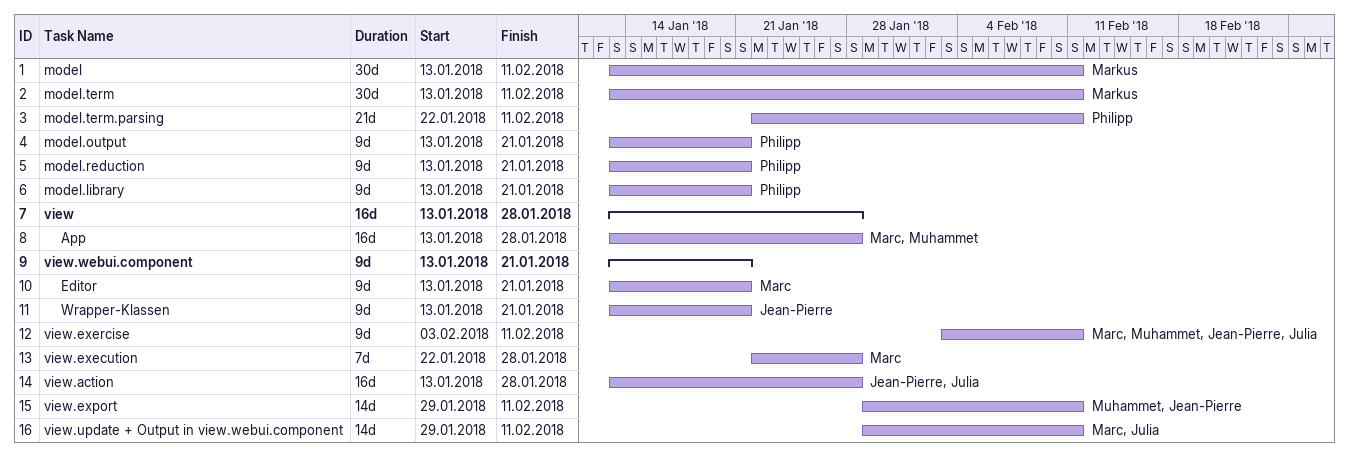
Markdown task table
| ID | Level | Task | Duration | Start | Finish | Resources |
|---|---|---|---|---|---|---|
| 1 | 1 | model | 30d | 2018-01-13 | 2018-02-11 | Markus |
| 2 | 1 | model.term | 30d | 2018-01-13 | 2018-02-11 | Markus |
| 3 | 1 | model.term.parsing | 21d | 2018-01-22 | 2018-02-11 | Philipp |
| 4 | 1 | model.output | 9d | 2018-01-13 | 2018-01-21 | Philipp |
| 5 | 1 | model.reduction | 9d | 2018-01-13 | 2018-01-21 | Philipp |
| 6 | 1 | model.library | 9d | 2018-01-13 | 2018-01-21 | Philipp |
| 7 | 1 | **view** | 16d | 2018-01-13 | 2018-01-28 |  |
| 8 | 2 | App | 16d | 2018-01-13 | 2018-01-28 | Marc, Muhammet |
| 9 | 1 | **view.webui.component** | 9d | 2018-01-13 | 2018-01-21 |  |
| 10 | 2 | Editor | 9d | 2018-01-13 | 2018-01-21 | Marc |
| 11 | 2 | Wrapper-Klassen | 9d | 2018-01-13 | 2018-01-21 | Jean-Pierre |
| 12 | 1 | view.exercise | 9d | 2018-02-03 | 2018-02-11 | Marc, Muhammet, Jean-Pierre, Julia |
| 13 | 1 | view.execution | 7d | 2018-01-22 | 2018-01-28 | Marc |
| 14 | 1 | view.action | 16d | 2018-01-13 | 2018-01-28 | Jean-Pierre, Julia |
| 15 | 1 | view.export | 14d | 2018-01-29 | 2018-02-11 | Muhammet, Jean-Pierre |
| 16 | 1 | view.update + Output in view.webui.component | 14d | 2018-01-29 | 2018-02-11 | Marc, Julia |
